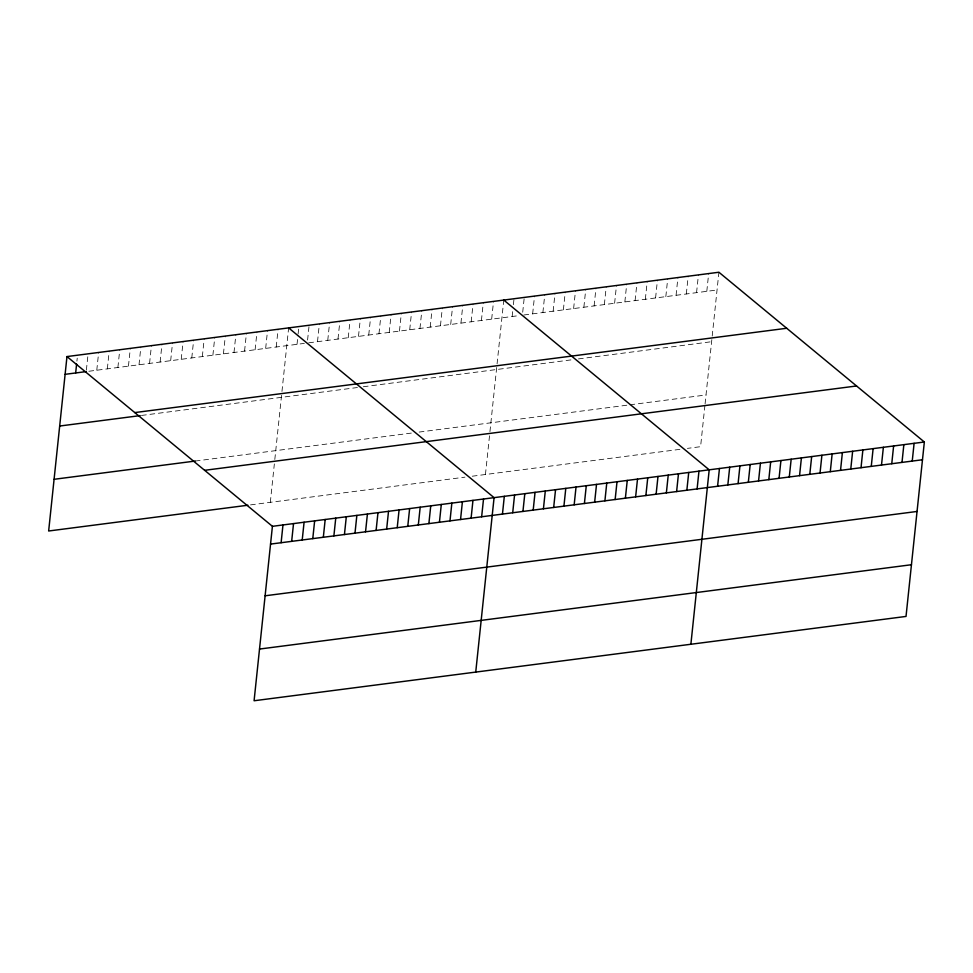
<?xml version="1.0" encoding="UTF-8"?>
<svg xmlns="http://www.w3.org/2000/svg" width="973" height="973" viewBox="0 0 973 973"><rect width="100%" height="100%" fill="white"/><g stroke="black" fill="none" stroke-linecap="round" stroke-linejoin="round"><path stroke-width="0.73" stroke-dasharray="4.87 3.65" d="M76.916 361.129L77.232 358.161M86.378 370.117L88.093 353.844M96.777 370.239L98.65 352.469M107.334 368.864L109.207 351.107M117.891 367.502L119.764 349.745M128.448 366.14L130.309 348.383M139.005 364.778L140.866 347.008M149.562 363.403L151.423 345.646M160.107 362.041L161.98 344.284M170.664 360.679L172.537 342.922M181.221 359.317L183.094 341.547M191.778 357.942L193.639 340.185M202.335 356.58L204.196 338.823M212.892 355.218L214.753 337.461M223.437 353.856L225.31 336.086M233.994 352.481L235.867 334.724M244.551 351.119L246.424 333.362M255.108 349.757L256.969 332M265.665 348.395L267.526 330.625M276.223 347.02L278.083 329.263M270.312 502.336L274.35 463.926M274.812 459.487L281.805 392.934M281.963 391.45L288.64 327.901M297.02 344.333L297.957 335.454M298.103 333.97L298.881 326.575M307.577 340.051L309.134 325.25M317.502 341.681L319.375 323.924M327.755 340.355L329.616 322.598M337.996 339.03L339.869 321.272M348.237 337.704L350.11 319.947M358.49 336.378L360.351 318.621M368.731 335.053L370.604 317.295M378.971 333.727L380.844 315.97M389.224 332.413L391.085 314.644M399.465 331.088L401.326 313.318M409.706 329.762L411.579 311.992M419.959 328.436L421.82 310.667M430.2 327.11L432.061 309.341M440.441 325.785L442.314 308.027M450.694 324.459L452.554 306.702M460.934 323.133L462.795 305.376M471.175 321.808L473.048 304.05M481.416 320.482L483.289 302.725M491.669 319.156L493.53 301.399M485.442 474.508L489.796 433.143M489.942 431.659L503.783 300.073M512.151 316.505L512.783 310.582M513.403 304.671L514.024 298.747M522.708 312.224L524.265 297.422M532.645 313.853L534.518 296.096M542.885 312.528L544.758 294.77M553.138 311.202L554.999 293.445M563.379 309.876L565.24 292.119M573.62 308.55L575.493 290.793M583.873 307.225L585.734 289.468M594.114 305.899L595.975 288.142M604.355 304.573L606.228 286.816M614.608 303.26L616.468 285.49M624.848 301.934L626.709 284.165M635.089 300.608L636.962 282.839M645.342 299.283L647.203 281.513M655.583 297.957L657.444 280.188M665.824 296.631L667.697 278.862M676.065 295.306L677.938 277.548M686.318 293.98L688.179 276.223M696.559 292.654L698.432 274.897M706.799 291.328L708.672 273.571M704.926 405.315L700.584 446.68L687.412 448.383M705.084 403.831L718.913 272.245M88.871 371.26L304.33 343.384M308.721 342.824L519.473 315.556M523.863 314.997L717.052 290.003M141.486 415.447L357.444 387.522M363.294 386.755L572.586 359.694M578.436 358.928L711.616 341.705M195.257 461.044L411.847 433.021M419.168 432.073L628.449 405.011M629.908 404.817L706.021 394.977M250.511 504.89L464.96 477.147M472.27 476.211L680.091 449.319"/><path stroke-width="1.46" d="M66.979 356.568L272.416 526.32L254.087 700.755L906.021 616.432L924.35 441.997L718.913 272.245L66.979 356.568L48.65 531.003L247.872 505.23M75.675 372.963L76.599 364.084M281.112 542.715L282.973 524.958M291.657 541.353L293.53 523.596M302.214 539.991L304.087 522.233M312.771 538.628L314.644 520.859M323.328 537.254L325.189 519.497M333.885 535.892L335.746 518.135M344.442 534.53L346.303 516.772M354.987 533.168L356.86 515.398M365.544 531.793L367.417 514.036M376.101 530.431L377.974 512.674M386.658 529.069L388.519 511.311M397.215 527.707L399.076 509.937M407.772 526.332L409.633 508.575M418.317 524.97L420.19 507.213M428.874 523.608L430.747 505.851M439.431 522.246L441.304 504.476M449.988 520.871L451.849 503.114M460.545 519.509L462.406 501.752M471.102 518.147L472.963 500.39M481.647 516.785L483.52 499.015M475.736 672.088L494.077 497.653L288.64 327.901M502.457 514.085L504.318 496.327M512.698 512.759L514.559 495.002M522.939 511.433L524.812 493.676M533.192 510.12L535.053 492.35M543.433 508.794L545.294 491.024M553.673 507.468L555.547 489.699M563.926 506.142L565.787 488.373M574.167 504.817L576.028 487.047M584.408 503.491L586.281 485.734M594.649 502.165L596.522 484.408M604.902 500.84L606.763 483.082M615.143 499.514L617.016 481.757M625.384 498.188L627.257 480.431M635.637 496.862L637.497 479.105M645.877 495.537L647.75 477.779M656.118 494.211L657.991 476.454M666.371 492.885L668.232 475.128M676.612 491.56L678.473 473.802M686.853 490.234L688.726 472.477M697.106 488.908L698.967 471.151M690.879 644.26L709.208 469.825L503.783 300.073M717.587 486.257L719.461 468.5M727.84 484.931L729.701 467.174M738.081 483.605L739.942 465.848M748.322 482.28L750.195 464.522M758.563 480.966L760.436 463.197M768.816 479.64L770.677 461.871M779.057 478.315L780.93 460.545M789.298 476.989L791.171 459.22M799.551 475.663L801.411 457.894M809.791 474.338L811.664 456.568M820.032 473.012L821.905 455.255M830.285 471.686L832.146 453.929M840.526 470.36L842.387 452.603M850.767 469.035L852.64 451.277M861.02 467.709L862.881 449.952M871.261 466.383L873.122 448.626M881.502 465.058L883.375 447.3M891.755 463.732L893.615 445.975M901.995 462.406L903.856 444.649M912.236 461.08L914.109 443.323M65.118 374.325L86.232 371.601M134.773 412.588L786.707 328.266M59.681 426.028L140.161 415.617M54.087 479.3L195.257 461.044M204.622 470.312L856.556 385.977M272.416 526.32L924.35 441.997M270.555 544.089L922.489 459.755M265.118 595.792L917.053 511.457M259.523 649.052L911.446 564.729"/></g></svg>
